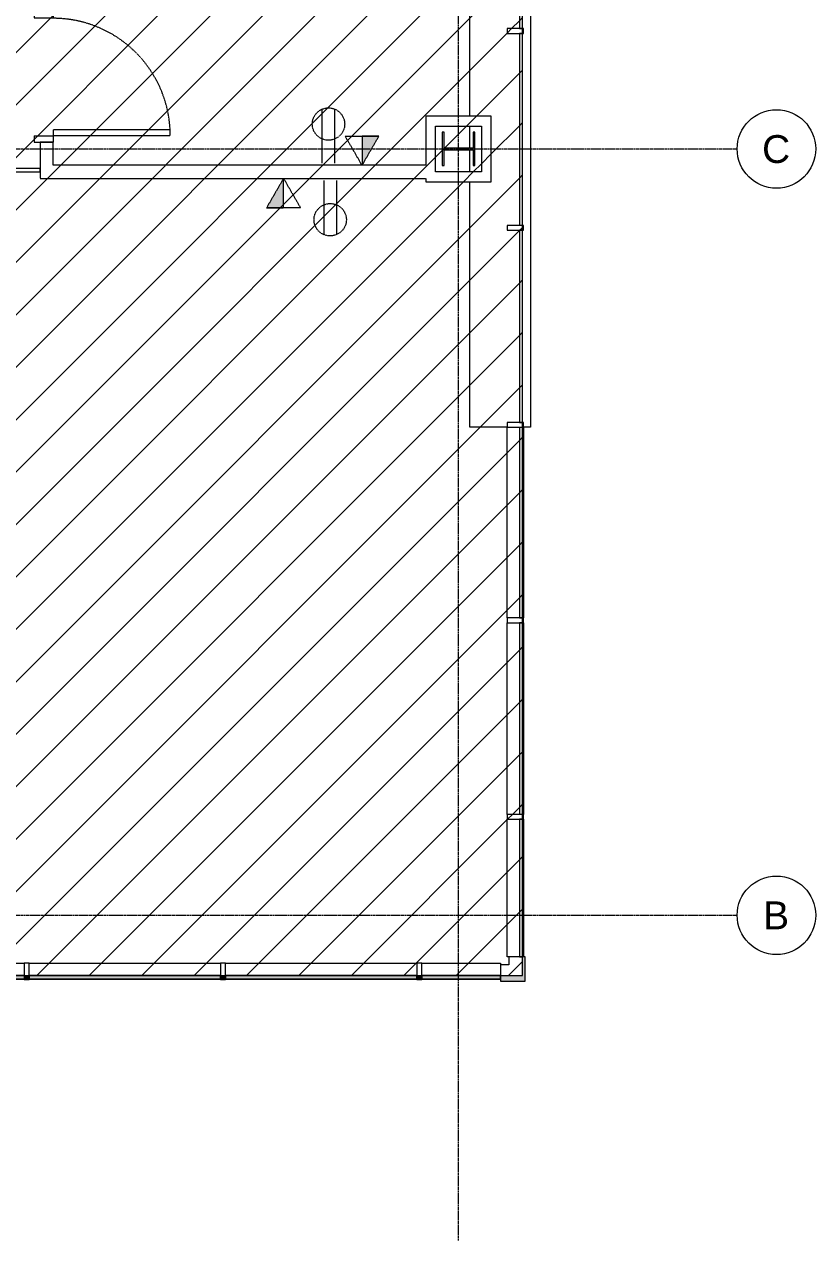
# Model space of a CAD drawing. Header units: inches. Extents: x 628 to 4383, y -418 to 2229.
# Drawn here: x 4141 to 4382.9, y 640.5 to 1012.2 of the extents above; entities that cross this region are included whole.
import ezdxf

# ---------------------------------------------------------------- set-up
doc = ezdxf.new("R2010")
doc.units = ezdxf.units.IN
doc.header["$MEASUREMENT"] = 0
doc.linetypes.add('Demolished', pattern=[0.1875, 0.125, -0.0625])
doc.linetypes.add('Grid Line 1_2_', pattern=[0.875, 0.5, -0.125, 0.125, -0.125])
for name, color, linetype, lineweight in [('A-ANNO-NOTE', 131, 'Demolished', 9), ('A-DETL-GENF', 92, 'Continuous', 9), ('A-DETL-THIN', 151, 'Continuous', 9), ('A-DOOR', 31, 'Demolished', 9), ('A-DOOR-FRAM', 31, 'Demolished', 20), ('A-GLAZ-CURT', 52, 'Demolished', 9), ('A-GLAZ-CWMG', 51, 'Continuous', 13), ('A-WALL', 113, 'Demolished', 9), ('I-WALL', 2, 'Continuous', 13), ('S-COLS', 52, 'Continuous', 13), ('S-GRID', 1, 'Continuous', 9), ('S-GRID-IDEN', 1, 'Continuous', 9)]:
    doc.layers.add(name, color=color, linetype=linetype, lineweight=lineweight)
doc.styles.add('Swis721 Lt BT', font='swissl.ttf', dxfattribs={"height": 8.514638})
pattern_1 = [(45, (2878.508, 0), (-8.012227, 8.012227), [])]

# ---------------------------------------------------------------- blocks, each defined once
blk = doc.blocks.new('Single Flush - OTJ_SOLIDFLUSH_ALUM-4837881-6TH FLOOR DEMOLITION')
at = {"layer": 'A-DOOR', "color": 250, "lineweight": 20}
for p, q in [((16.15625, 37.8125), (16.15625, 2)), ((17.90625, 37.8125), (16.15625, 37.8125)), ((17.90625, 2), (17.90625, 37.8125)), ((16.15625, 2), (17.90625, 2))]:
    blk.add_line(p, q, dxfattribs=at)
at = {"layer": 'A-DOOR', "color": 7}
blk.add_arc((17.90625, 2), 35.8125, 90, 180.5, dxfattribs=at)
at = {"layer": 'A-DOOR-FRAM', "color": 250}
for p, q in [((-20, -3.75), (-20, 2)), ((-20, 2), (-18, 2)), ((-18, -3.75), (-18, 2)), ((18.000004, -3.75), (18.000004, 2)), ((18.000004, 2), (20.000004, 2)), ((20.000004, -3.75), (20.000004, 2)), ((-20, -3.75), (-18, -3.75)), ((18.000004, -3.75), (20.000004, -3.75))]:
    blk.add_line(p, q, dxfattribs=at)
blk = doc.blocks.new('System Panel - Glazed-4938044-6TH FLOOR DEMOLITION')
at = {"layer": 'A-GLAZ-CURT', "color": 250, "lineweight": 20}
for p, q in [((5.53, 1.75), (-5.53, 1.75)), ((-5.53, 1.75), (-5.53, 0.75)), ((-5.53, 0.75), (5.53, 0.75)), ((5.53, 0.75), (5.53, 1.75))]:
    blk.add_line(p, q, dxfattribs=at)
blk = doc.blocks.new('HP-Bearing Pile-Column - HP10X57-V13-6TH FLOOR DEMOLITION')
at = {"layer": 'S-COLS', "color": 8, "lineweight": 20}
for p, q in [((5.1, 5), (-5.1, 5)), ((-5.1, 5), (-5.1, 4.435)), ((-5.1, 4.435), (-0.2825, 4.435)), ((-0.2825, 4.435), (-0.2825, -4.435)), ((0.2825, -4.435), (0.2825, 4.435)), ((0.2825, 4.435), (5.1, 4.435)), ((5.1, 4.435), (5.1, 5)), ((-0.2825, -4.435), (-5.1, -4.435)), ((-5.1, -4.435), (-5.1, -5)), ((-5.1, -5), (5.1, -5)), ((5.1, -4.435), (0.2825, -4.435)), ((5.1, -5), (5.1, -4.435))]:
    blk.add_line(p, q, dxfattribs=at)
blk = doc.blocks.new('System Panel - Glazed-V16-6TH FLOOR DEMOLITION')
at = {"layer": 'A-GLAZ-CURT', "color": 8, "linetype": 'Continuous', "lineweight": 20}
for p, q in [((29.36, 1.75), (-29.36, 1.75)), ((-29.36, 1.75), (-29.36, 0.75)), ((-29.36, 0.75), (29.36, 0.75)), ((29.36, 0.75), (29.36, 1.75))]:
    blk.add_line(p, q, dxfattribs=at)
blk = doc.blocks.new('System Panel - Glazed-5268105-6TH FLOOR DEMOLITION')
at = {"layer": 'A-GLAZ-CURT', "color": 8, "linetype": 'Continuous', "lineweight": 20}
for p, q in [((29.3, 1.75), (-29.3, 1.75)), ((-29.3, 1.75), (-29.3, 0.75)), ((-29.3, 0.75), (29.3, 0.75)), ((29.3, 0.75), (29.3, 1.75))]:
    blk.add_line(p, q, dxfattribs=at)
blk = doc.blocks.new('System Panel - Glazed-4980337-6TH FLOOR DEMOLITION')
at = {"layer": 'A-GLAZ-CURT', "color": 8, "linetype": 'Continuous', "lineweight": 20}
for p, q in [((29.25, 1.75), (-29.25, 1.75)), ((-29.25, 1.75), (-29.25, 0.75)), ((-29.25, 0.75), (29.25, 0.75)), ((29.25, 0.75), (29.25, 1.75))]:
    blk.add_line(p, q, dxfattribs=at)
blk = doc.blocks.new('Rectangular Mullion - 1_5_ x 2_5_ rectangular-V18-6TH FLOOR DEMOLITION')
at = {"layer": 'A-GLAZ-CWMG', "lineweight": 9}
blk.add_hatch(color=7, dxfattribs=at).paths.add_polyline_path([(0.75, -2), (-0.75, -2), (-0.75, -1.75), (0.75, -1.75)], flags=0)
at = {"layer": 'A-GLAZ-CWMG', "color": 8, "lineweight": 20}
for p, q in [((-0.75, 3), (0.75, 3)), ((-0.75, -1.75), (-0.75, 3)), ((0.75, 3), (0.75, -1.75)), ((-0.75, -2), (-0.75, -1.75)), ((0.75, -2), (-0.75, -2)), ((0.75, -1.75), (0.75, -2))]:
    blk.add_line(p, q, dxfattribs=at)
blk = doc.blocks.new('Rectangular Mullion - 1_5_ x 2_5_ rectangular-V21-6TH FLOOR DEMOLITION')
at = {"layer": 'A-GLAZ-CWMG', "lineweight": 9}
blk.add_hatch(color=7, dxfattribs=at).paths.add_polyline_path([(0, -2), (-1.5, -2), (-1.5, -1.75), (0, -1.75)], flags=0)
at = {"layer": 'A-GLAZ-CWMG', "color": 8, "lineweight": 20}
for p, q in [((-1.5, 3), (0, 3)), ((-1.5, -1.75), (-1.5, 3)), ((0, 3), (0, -1.75)), ((-1.5, -2), (-1.5, -1.75)), ((0, -2), (-1.5, -2)), ((0, -1.75), (0, -2))]:
    blk.add_line(p, q, dxfattribs=at)
blk = doc.blocks.new('L Corner Mullion - 5_ x 5_ Corner-4987988-6TH FLOOR DEMOLITION')
at = {"layer": 'A-GLAZ-CWMG', "lineweight": 9}
blk.add_hatch(color=7, dxfattribs=at).paths.add_polyline_path([(2.5, 0.75), (2.5, 2.5), (-5, 2.5), (-5, 1.75), (0.75, 1.75), (0.75, -5), (2.5, -5), (2.5, -3)], flags=0)
at = {"layer": 'A-GLAZ-CWMG', "color": 8, "lineweight": 20}
for p, q in [((2.5, 2.5), (-5, 2.5)), ((-5, 2.5), (-5, 1.75)), ((-5, 1.75), (-5, -2.5)), ((2.5, -5), (2.5, 2.5)), ((-5, -2.5), (-2.5, -2.5)), ((-2.5, -2.5), (-2.5, -5)), ((-2.5, -5), (0.75, -5)), ((0.75, -5), (2.5, -5))]:
    blk.add_line(p, q, dxfattribs=at)
blk = doc.blocks.new('System Panel - Glazed-4987991-6TH FLOOR DEMOLITION')
at = {"layer": 'A-GLAZ-CURT', "color": 8, "linetype": 'Continuous', "lineweight": 20}
for p, q in [((21, -0.75), (-21, -0.75)), ((-21, -0.75), (-21, -1.75)), ((-21, -1.75), (21, -1.75)), ((21, -1.75), (21, -0.75))]:
    blk.add_line(p, q, dxfattribs=at)
blk = doc.blocks.new('System Panel - Glazed-4987992-6TH FLOOR DEMOLITION')
at = {"layer": 'A-GLAZ-CURT', "color": 8, "linetype": 'Continuous', "lineweight": 20}
for p, q in [((29.27, -0.75), (-29.27, -0.75)), ((-29.27, -0.75), (-29.27, -1.75)), ((-29.27, -1.75), (29.27, -1.75)), ((29.27, -1.75), (29.27, -0.75))]:
    blk.add_line(p, q, dxfattribs=at)
blk = doc.blocks.new('System Panel - Glazed-4988017-6TH FLOOR DEMOLITION')
at = {"layer": 'A-GLAZ-CURT', "color": 8, "linetype": 'Continuous', "lineweight": 20}
for p, q in [((29.11, -0.75), (-29.11, -0.75)), ((-29.11, -0.75), (-29.11, -1.75)), ((-29.11, -1.75), (29.11, -1.75)), ((29.11, -1.75), (29.11, -0.75))]:
    blk.add_line(p, q, dxfattribs=at)
blk = doc.blocks.new('Rectangular Mullion - 1_5_ x 2_5_ rectangular-4987983-6TH FLOOR DEMOLITION')
at = {"layer": 'A-GLAZ-CWMG', "lineweight": 9}
blk.add_hatch(color=7, dxfattribs=at).paths.add_polyline_path([(-0.75, 2), (0.75, 2), (0.75, 1.75), (-0.75, 1.75)], flags=0)
at = {"layer": 'A-GLAZ-CWMG', "color": 8, "lineweight": 20}
for p, q in [((-0.75, 2), (0.75, 2)), ((-0.75, 1.75), (-0.75, 2)), ((-0.75, -3), (-0.75, 1.75)), ((0.75, 2), (0.75, 1.75)), ((0.75, 1.75), (0.75, -3)), ((0.75, -3), (-0.75, -3))]:
    blk.add_line(p, q, dxfattribs=at)
blk = doc.blocks.new('Rectangular Mullion - 1_5_ x 2_5_ rectangular-4988015-6TH FLOOR DEMOLITION')
at = {"layer": 'A-GLAZ-CWMG', "lineweight": 9}
for p, q in [((1410.1, 830.81), (1410.1, 889.04)), ((1415.1, 889.04), (1415.1, 830.81))]:
    blk.add_line(p, q, dxfattribs=at)
blk = doc.blocks.new('Rectangular Mullion - 1_5_ x 2_5_ rectangular-4987985-6TH FLOOR DEMOLITION')
at = {"layer": 'A-GLAZ-CWMG', "lineweight": 9}
for p, q in [((1410.1, 770.76), (1410.1, 829.31)), ((1415.1, 829.31), (1415.1, 770.76))]:
    blk.add_line(p, q, dxfattribs=at)
blk = doc.blocks.new('Rectangular Mullion - 1_5_ x 2_5_ rectangular-4987986-6TH FLOOR DEMOLITION')
at = {"layer": 'A-GLAZ-CWMG', "lineweight": 9}
for p, q in [((1410.1, 727.26), (1410.1, 769.26)), ((1415.1, 769.26), (1415.1, 727.26)), ((1410.6, 727.26), (1410.1, 727.26))]:
    blk.add_line(p, q, dxfattribs=at)
blk = doc.blocks.new('System Panel - Glazed-4988149-6TH FLOOR DEMOLITION')
at = {"layer": 'A-GLAZ-CURT', "linetype": 'Continuous'}
blk.add_hatch(color=7, dxfattribs=at).paths.add_polyline_path([(-29.12, -1.75), (29.13, -1.75), (29.13, -0.75), (-29.12, -0.75), (-29.12, -1.26)], flags=0)
at = {"layer": 'A-GLAZ-CURT', "color": 8, "linetype": 'Continuous', "lineweight": 20}
for p, q in [((29.13, -0.75), (-29.12, -0.75)), ((-29.12, -0.75), (-29.12, -1.75)), ((-29.12, -1.75), (29.13, -1.75)), ((29.13, -1.75), (29.13, -0.75))]:
    blk.add_line(p, q, dxfattribs=at)
blk = doc.blocks.new('System Panel - Glazed-4988150-6TH FLOOR DEMOLITION')
at = {"layer": 'A-GLAZ-CURT', "linetype": 'Continuous'}
blk.add_hatch(color=7, dxfattribs=at).paths.add_polyline_path([(29.25, -1.75), (29.25, -0.75), (-29.25, -0.75), (-29.25, -1.75), (-26.54, -1.75)], flags=0)
at = {"layer": 'A-GLAZ-CURT', "color": 8, "linetype": 'Continuous', "lineweight": 20}
for p, q in [((29.25, -0.75), (-29.25, -0.75)), ((-29.25, -0.75), (-29.25, -1.75)), ((-29.25, -1.75), (29.25, -1.75)), ((29.25, -1.75), (29.25, -0.75))]:
    blk.add_line(p, q, dxfattribs=at)
blk = doc.blocks.new('System Panel - Glazed-4988151-6TH FLOOR DEMOLITION')
at = {"layer": 'A-GLAZ-CURT', "linetype": 'Continuous'}
blk.add_hatch(color=7, dxfattribs=at).paths.add_polyline_path([(12.04, -1.75), (12.04, -0.75), (-12.04, -0.75), (-12.04, -1.75), (9.2, -1.75)], flags=0)
at = {"layer": 'A-GLAZ-CURT', "color": 8, "linetype": 'Continuous', "lineweight": 20}
for p, q in [((12.04, -0.75), (-12.04, -0.75)), ((-12.04, -0.75), (-12.04, -1.75)), ((-12.04, -1.75), (12.04, -1.75)), ((12.04, -1.75), (12.04, -0.75))]:
    blk.add_line(p, q, dxfattribs=at)
blk = doc.blocks.new('Rectangular Mullion - 1_5_ x 2_5_ rectangular-V24-6TH FLOOR DEMOLITION')
at = {"layer": 'A-GLAZ-CWMG', "lineweight": 9}
blk.add_hatch(color=7, dxfattribs=at).paths.add_polyline_path([(0.75, 2), (0.75, 0.75), (-0.75, 0.75), (-0.75, 2)], flags=0)
at = {"layer": 'A-GLAZ-CWMG', "color": 8, "lineweight": 20}
for p, q in [((-0.75, 2), (0.75, 2)), ((-0.75, 0.75), (-0.75, 2)), ((-0.75, -3), (-0.75, 0.75)), ((0.75, 2), (0.75, 0.75)), ((0.75, 0.75), (0.75, -3)), ((0.75, -3), (-0.75, -3))]:
    blk.add_line(p, q, dxfattribs=at)
blk = doc.blocks.new('Rectangular Mullion - 1_5_ x 2_5_ rectangular-4988133-6TH FLOOR DEMOLITION')
at = {"layer": 'A-GLAZ-CWMG', "lineweight": 9}
for p, q in [((1384.01, 725.26), (1408.1, 725.26)), ((1408.1, 725.26), (1408.1, 724.76)), ((1408.1, 720.26), (1384.01, 720.26))]:
    blk.add_line(p, q, dxfattribs=at)
blk = doc.blocks.new('Rectangular Mullion - 1_5_ x 2_5_ rectangular-4988134-6TH FLOOR DEMOLITION')
at = {"layer": 'A-GLAZ-CWMG', "lineweight": 9}
for p, q in [((1324.01, 725.26), (1382.51, 725.26)), ((1382.51, 720.26), (1324.01, 720.26))]:
    blk.add_line(p, q, dxfattribs=at)
blk = doc.blocks.new('Rectangular Mullion - 1_5_ x 2_5_ rectangular-4988135-6TH FLOOR DEMOLITION')
at = {"layer": 'A-GLAZ-CWMG', "lineweight": 9}
for p, q in [((1205.15, 725.26), (1262.51, 725.26)), ((1262.51, 720.26), (1204.26, 720.26))]:
    blk.add_line(p, q, dxfattribs=at)
blk = doc.blocks.new('Grid - Grid Head - Circle-50561-6TH FLOOR DEMOLITION')
at = {"layer": 'S-GRID-IDEN'}
blk.add_circle((0, 0), 0.125, dxfattribs=at)

msp = doc.modelspace()

# ---------------------------------------------------------------- hatches: boundary and pattern name
at = {"layer": 'A-ANNO-NOTE'}
for points in [[(4244.27, 969.1), (4249.43, 978.03), (4244.27, 978.03)], [(4215.11, 956.16), (4220.27, 956.16), (4220.27, 965.1), (4218.28, 961.65)]]:
    msp.add_hatch(color=7, dxfattribs=at).paths.add_polyline_path(points, flags=0)
at = {"layer": 'A-DETL-GENF'}
h = msp.add_hatch(dxfattribs=at)
h.set_pattern_fill('FP_3', style=0, pattern_type=2)
h.set_pattern_definition(pattern_1)
h.paths.add_polyline_path([(4263.77, 721.51), (4286.61, 721.51), (4286.61, 724.76), (4289.11, 724.76), (4289.11, 727.26), (4292.36, 727.26), (4292.36, 769.26), (4288.61, 769.26), (4288.61, 770.76), (4292.36, 770.76), (4292.36, 829.31), (4288.61, 829.31), (4288.61, 830.81), (4292.36, 830.81), (4292.36, 889.04), (4288.61, 889.04), (4288.61, 890.54), (4292.36, 890.54), (4292.36, 949.26), (4288.61, 949.26), (4288.61, 950.76), (4292.36, 950.76), (4292.36, 1009.37), (4288.61, 1009.37), (4288.61, 1010.87), (4292.36, 1010.87), (4292.36, 1069.37), (4288.61, 1069.37), (4288.61, 1070.87), (4292.36, 1070.91), (4292.36, 1129.37), (4288.61, 1129.37), (4288.61, 1130.87), (4292.36, 1130.87), (4292.36, 1189.37), (4288.61, 1189.37), (4288.61, 1190.87), (4292.36, 1190.87), (4292.36, 1248.15), (4283.77, 1248.15), (4283.77, 1240.15), (4263.77, 1240.15), (4263.77, 1248.15), (4128.7, 1248.15), (4145.82, 1277.81), (4145.82, 1285.77), (4085.75, 1285.77), (4057.11, 1236.16), (3049.26, 1236.16), (3049.26, 1269.21), (3061.15, 1269.21), (3061.15, 1296.76), (3061.24, 1296.76), (3061.24, 1339.74), (3061.15, 1339.74), (3061.15, 1400.24), (3061.24, 1400.24), (3061.24, 1444.18), (3061.15, 1444.18), (3061.15, 1504.24), (3061.24, 1504.24), (3061.24, 1547.76), (3061.15, 1547.76), (3061.15, 1575.31), (3049.26, 1575.31), (3049.26, 1611.3), (3170.36, 1611.3), (3170.36, 1624.31), (2834.28, 1624.31), (2834.28, 1611.3), (2953.28, 1611.3), (2953.28, 1575.31), (2941.25, 1575.31), (2941.25, 1269.21), (2953.28, 1269.21), (2953.28, 1236.16), (2912.74, 1236.16), (2912.74, 1255.14), (2840.74, 1255.14), (2840.74, 1236.16), (2831.2, 1236.16), (2831.2, 721.51), (2880.51, 721.51), (2880.51, 725.26), (2882.01, 725.26), (2882.01, 721.51), (2940.51, 721.51), (2940.51, 725.26), (2942.01, 725.26), (2942.01, 721.51), (2993.51, 721.51), (2993.51, 725.26), (2995.01, 725.26), (2995.01, 721.51), (3007.51, 721.51), (3007.51, 725.26), (3009.01, 725.26), (3009.01, 721.51), (3060.51, 721.51), (3060.51, 725.26), (3062.01, 725.26), (3062.01, 721.51), (3120.64, 721.51), (3120.64, 725.26), (3122.14, 725.26), (3122.14, 721.51), (3180.56, 721.51), (3180.56, 725.26), (3182.06, 725.26), (3182.06, 721.51), (3240.56, 721.51), (3240.56, 725.26), (3242.06, 725.26), (3242.06, 721.51), (3300.67, 721.51), (3300.67, 725.26), (3302.17, 725.26), (3302.17, 721.51), (3360.67, 721.51), (3360.67, 725.26), (3362.17, 725.26), (3362.17, 721.51), (3420.67, 721.51), (3420.67, 725.26), (3422.17, 725.26), (3422.17, 721.51), (3480.67, 721.51), (3480.67, 725.26), (3482.17, 725.26), (3482.17, 721.51), (3540.73, 721.51), (3540.73, 725.26), (3542.23, 725.26), (3542.23, 721.51), (3600.73, 721.51), (3600.73, 725.26), (3602.23, 725.26), (3602.23, 721.51), (3660.81, 721.51), (3660.81, 725.26), (3662.31, 725.26), (3662.31, 721.51), (3720.89, 721.51), (3720.89, 725.26), (3722.39, 725.26), (3722.39, 721.51), (3780.89, 721.51), (3780.89, 725.26), (3782.39, 725.26), (3782.39, 721.51), (3840.89, 721.51), (3840.89, 725.26), (3842.39, 725.26), (3842.39, 721.51), (3900.91, 721.51), (3900.91, 725.26), (3902.41, 725.26), (3902.41, 721.51), (3960.91, 721.51), (3960.91, 725.26), (3962.41, 725.26), (3962.41, 721.51), (4020.97, 721.51), (4020.97, 725.26), (4022.47, 725.26), (4022.47, 721.51), (4081.27, 721.51), (4081.27, 724.01), (4082.77, 724.01), (4082.77, 721.51), (4141.02, 721.51), (4141.02, 725.26), (4142.52, 725.26), (4142.52, 721.51), (4201.02, 721.51), (4201.02, 725.26), (4202.52, 725.26), (4202.52, 721.51), (4261.02, 721.51), (4261.02, 725.26), (4262.52, 725.26), (4262.52, 721.51)], flags=0)
h.paths.add_polyline_path([(4091.65, 729.92), (4071.65, 729.92), (4071.65, 749.92), (4091.65, 749.92), (4091.65, 732.92)], flags=0)
h.paths.add_polyline_path([(3902.41, 729.92), (3891.66, 729.92), (3891.66, 749.92), (3911.66, 749.92), (3911.66, 729.92), (3903.66, 729.92)], flags=0)
h.paths.add_polyline_path([(3540.73, 729.92), (3531.48, 729.92), (3531.48, 749.92), (3551.48, 749.92), (3551.48, 729.92), (3542.23, 729.92)], flags=0)
h.paths.add_polyline_path([(3183.31, 729.92), (3171.31, 729.92), (3171.31, 749.92), (3191.31, 749.92), (3191.31, 729.92), (3188.31, 729.92)], flags=0)
h.paths.add_polyline_path([(4086.88, 732.92), (4088.65, 732.92), (4088.65, 746.92), (4074.65, 746.92), (4074.65, 732.92), (4086.65, 732.92)], flags=0)
h.paths.add_polyline_path([(3894.66, 732.92), (3908.66, 732.92), (3908.66, 746.92), (3894.66, 746.92), (3894.66, 734.82)], flags=0)
h.paths.add_polyline_path([(3545.92, 732.92), (3548.48, 732.92), (3548.48, 746.92), (3534.48, 746.92), (3534.48, 732.92), (3542.23, 732.92)], flags=0)
h.paths.add_polyline_path([(3186.31, 732.92), (3188.31, 732.92), (3188.31, 746.92), (3174.31, 746.92), (3174.31, 732.92), (3185.74, 732.92)], flags=0)
h.paths.add_polyline_path([(4076.65, 734.82), (4076.65, 745.02), (4077.22, 745.02), (4077.22, 740.2), (4086.09, 740.2), (4086.09, 745.02), (4086.65, 745.02), (4086.65, 734.82), (4086.09, 734.82), (4086.09, 739.64), (4077.22, 739.64), (4077.22, 734.82)], flags=0)
h.paths.add_polyline_path([(3906.66, 734.82), (3906.09, 734.82), (3906.09, 739.64), (3897.22, 739.64), (3897.22, 734.82), (3896.66, 734.82), (3896.66, 745.02), (3897.22, 745.02), (3897.22, 740.2), (3906.09, 740.2), (3906.09, 745.02), (3906.66, 745.02), (3906.66, 734.92)], flags=0)
h.paths.add_polyline_path([(3536.48, 734.82), (3536.48, 745.02), (3537.05, 745.02), (3537.05, 740.2), (3545.92, 740.2), (3545.92, 745.02), (3546.48, 745.02), (3546.48, 734.82), (3545.92, 734.82), (3545.92, 739.64), (3537.05, 739.64), (3537.05, 734.82)], flags=0)
h.paths.add_polyline_path([(3176.31, 734.82), (3176.31, 745.02), (3176.87, 745.02), (3176.87, 740.2), (3185.74, 740.2), (3185.74, 745.02), (3186.31, 745.02), (3186.31, 734.82), (3185.74, 734.82), (3185.74, 739.64), (3176.87, 739.64), (3176.87, 734.82)], flags=0)
h.paths.add_polyline_path([(4280.34, 964.1), (4263.77, 964.1), (4263.77, 984.1), (4283.77, 984.1), (4283.77, 964.1), (4280.77, 964.1)], flags=0)
h.paths.add_polyline_path([(4278.77, 967.1), (4280.77, 967.1), (4280.77, 981.1), (4266.77, 981.1), (4266.77, 967.1), (4278.21, 967.1)], flags=0)
h.paths.add_polyline_path([(4278.77, 969), (4278.21, 969), (4278.21, 973.81), (4269.34, 973.81), (4269.34, 969), (4268.77, 969), (4268.77, 979.2), (4269.34, 979.2), (4269.34, 974.38), (4278.21, 974.38), (4278.21, 979.2), (4278.77, 979.2), (4278.77, 973.81)], flags=0)
h.paths.add_polyline_path([(3906.09, 969), (3906.09, 973.81), (3897.22, 973.81), (3897.22, 969), (3896.66, 969), (3896.66, 979.2), (3897.22, 979.2), (3897.22, 974.38), (3906.09, 974.38), (3906.09, 979.2), (3906.66, 979.2), (3906.66, 969)], flags=0)
h.paths.add_polyline_path([(3536.48, 969), (3536.48, 979.2), (3537.05, 979.2), (3537.05, 974.38), (3545.92, 974.38), (3545.92, 979.2), (3546.48, 979.2), (3546.48, 969), (3545.92, 969), (3545.92, 973.81), (3537.05, 973.81), (3537.05, 969)], flags=0)
h.paths.add_polyline_path([(3185.74, 969), (3185.74, 973.81), (3176.87, 973.8), (3176.87, 969), (3176.31, 969), (3176.31, 979.2), (3176.87, 979.2), (3176.87, 974.38), (3185.74, 974.38), (3185.74, 979.2), (3186.31, 979.2), (3186.31, 969)], flags=0)
h.paths.add_polyline_path([(3910.62, 969.1), (3907.62, 969.1), (3907.62, 980.1), (3895.62, 980.1), (3895.62, 969.1), (3892.62, 969.1), (3892.62, 983.1), (3910.62, 983.1), (3910.62, 980.1)], flags=0)
h.paths.add_polyline_path([(3535.44, 969.1), (3532.44, 969.1), (3532.44, 983.1), (3550.44, 983.1), (3550.44, 969.1), (3547.44, 969.1), (3547.44, 980.1), (3535.44, 980.1), (3535.44, 973.81)], flags=0)
h.paths.add_polyline_path([(3190.27, 969.1), (3187.27, 969.1), (3187.27, 980.1), (3175.38, 980.1), (3175.38, 983.1), (3190.27, 983.1), (3190.27, 980.1)], flags=0)
h.paths.add_polyline_path([(3240.93, 1160.19), (3240.93, 1160.19), (3240.93, 1160.56)], flags=0)
h = msp.add_hatch(dxfattribs=at)
h.set_pattern_fill('FP_3', style=0, pattern_type=2)
h.set_pattern_definition(pattern_1)
h.paths.add_polyline_path([(4292.36, 721.51), (4293.36, 721.51), (4293.36, 1248.15), (4292.36, 1248.15), (4292.36, 1190.87), (4288.61, 1190.87), (4288.61, 1189.37), (4292.36, 1189.37), (4292.36, 1130.87), (4288.61, 1130.87), (4288.61, 1129.37), (4292.36, 1129.37), (4292.36, 1070.87), (4288.61, 1070.87), (4288.61, 1069.37), (4292.36, 1069.37), (4292.36, 1010.87), (4288.61, 1010.87), (4288.61, 1009.37), (4292.36, 1009.37), (4292.36, 950.76), (4288.61, 950.76), (4288.61, 949.26), (4292.36, 949.26), (4292.36, 890.54), (4288.61, 890.54), (4288.61, 889.04), (4292.36, 889.04), (4292.36, 830.81), (4288.61, 830.81), (4288.61, 829.31), (4292.36, 829.31), (4292.36, 770.76), (4288.61, 770.76), (4288.61, 769.26), (4292.36, 769.26), (4292.36, 727.26), (4289.11, 727.26), (4289.11, 724.76), (4286.61, 724.76), (4286.61, 721.51), (4288.61, 721.51)], flags=0)
h.paths.add_polyline_path([(3900.91, 721.51), (3902.41, 721.51), (3902.41, 725.26), (3900.91, 725.26)], flags=0)
h.paths.add_polyline_path([(3720.89, 721.51), (3722.39, 721.51), (3722.39, 725.26), (3720.89, 725.26)], flags=0)
h.paths.add_polyline_path([(2940.51, 721.51), (2942.01, 721.51), (2942.01, 725.26), (2940.51, 725.26)], flags=0)
h.paths.add_polyline_path([(2995.01, 721.51), (2995.01, 725.26), (2993.51, 725.26), (2993.51, 721.51)], flags=0)
h.paths.add_polyline_path([(3960.91, 721.51), (3962.41, 721.51), (3962.41, 725.26), (3960.91, 725.26)], flags=0)
h.paths.add_polyline_path([(3007.51, 721.51), (3009.01, 721.51), (3009.01, 725.26), (3007.51, 725.26)], flags=0)
h.paths.add_polyline_path([(4261.02, 721.51), (4262.52, 721.51), (4262.52, 725.26), (4261.02, 725.26)], flags=0)
h.paths.add_polyline_path([(3060.51, 721.51), (3062.01, 721.51), (3062.01, 725.26), (3060.51, 725.26)], flags=0)
h.paths.add_polyline_path([(3842.39, 721.51), (3842.39, 725.26), (3840.89, 725.26), (3840.89, 721.51)], flags=0)
h.paths.add_polyline_path([(3120.64, 721.51), (3122.14, 721.51), (3122.14, 725.26), (3120.64, 725.26)], flags=0)
h.paths.add_polyline_path([(3780.89, 721.51), (3782.39, 721.51), (3782.39, 725.26), (3780.89, 725.26)], flags=0)
h.paths.add_polyline_path([(3180.56, 721.51), (3182.06, 721.51), (3182.06, 725.26), (3180.56, 725.26)], flags=0)
h.paths.add_polyline_path([(3240.56, 721.51), (3242.06, 721.51), (3242.06, 725.26), (3240.56, 725.26)], flags=0)
h.paths.add_polyline_path([(3662.31, 721.51), (3662.31, 725.26), (3660.81, 725.26), (3660.81, 721.51)], flags=0)
h.paths.add_polyline_path([(3360.67, 721.51), (3362.17, 721.51), (3362.17, 725.26), (3360.67, 725.26)], flags=0)
h.paths.add_polyline_path([(3300.67, 721.51), (3302.17, 721.51), (3302.17, 725.26), (3300.67, 725.26)], flags=0)
h.paths.add_polyline_path([(4022.47, 721.51), (4022.47, 725.26), (4020.97, 725.26), (4020.97, 721.51)], flags=0)
h.paths.add_polyline_path([(3420.67, 721.51), (3422.17, 721.51), (3422.17, 725.26), (3420.67, 725.26)], flags=0)
h.paths.add_polyline_path([(3602.23, 721.51), (3602.23, 725.26), (3600.73, 725.26), (3600.73, 721.51)], flags=0)
h.paths.add_polyline_path([(3480.67, 721.51), (3482.17, 721.51), (3482.17, 725.26), (3480.67, 725.26)], flags=0)
h.paths.add_polyline_path([(3540.73, 721.51), (3542.23, 721.51), (3542.23, 725.26), (3540.73, 725.26)], flags=0)
h.paths.add_polyline_path([(4142.52, 721.51), (4142.52, 725.26), (4141.02, 725.26), (4141.02, 721.51)], flags=0)
h.paths.add_polyline_path([(4202.52, 721.51), (4202.52, 725.26), (4201.02, 725.26), (4201.02, 721.51)], flags=0)
h.paths.add_polyline_path([(4082.77, 721.51), (4082.77, 724.01), (4081.27, 724.01), (4081.27, 721.51)], flags=0)
h.paths.add_polyline_path([(2882.01, 721.51), (2882.01, 725.26), (2880.51, 725.26), (2880.51, 721.51)], flags=0)
h.paths.add_polyline_path([(4081.27, 729.92), (4091.65, 729.92), (4091.65, 749.92), (4071.65, 749.92), (4071.65, 729.92), (4079.65, 729.92)], flags=0)
h.paths.add_polyline_path([(3891.66, 729.92), (3911.66, 729.92), (3911.66, 749.92), (3891.66, 749.92), (3891.66, 736.45)], flags=0)
h.paths.add_polyline_path([(3542.23, 729.92), (3551.48, 729.92), (3551.48, 749.92), (3531.48, 749.92), (3531.48, 729.92), (3540.73, 729.92)], flags=0)
h.paths.add_polyline_path([(3174.31, 729.92), (3191.31, 729.92), (3191.31, 749.92), (3171.31, 749.92), (3171.31, 729.92)], flags=0)
h.paths.add_polyline_path([(4088.65, 732.92), (4074.65, 732.92), (4074.65, 746.92), (4088.65, 746.92)], flags=0)
h.paths.add_polyline_path([(3908.66, 732.92), (3894.66, 732.92), (3894.66, 746.92), (3908.66, 746.92), (3908.66, 736.45)], flags=0)
h.paths.add_polyline_path([(3534.48, 732.92), (3534.48, 746.92), (3548.48, 746.92), (3548.48, 732.92), (3540.73, 732.92)], flags=0)
h.paths.add_polyline_path([(3182.06, 732.92), (3174.31, 732.92), (3174.31, 746.92), (3188.31, 746.92), (3188.31, 732.92)], flags=0)
h.paths.add_polyline_path([(4086.09, 734.82), (4086.65, 734.82), (4086.65, 745.02), (4086.09, 745.02), (4086.09, 740.2), (4077.22, 740.2), (4077.22, 745.02), (4076.65, 745.02), (4076.65, 734.82), (4077.22, 734.82), (4077.22, 739.64), (4086.09, 739.64), (4086.09, 735.48)], flags=0)
h.paths.add_polyline_path([(3896.66, 734.82), (3897.22, 734.82), (3897.22, 739.64), (3906.09, 739.64), (3906.09, 734.82), (3906.66, 734.82), (3906.66, 745.02), (3906.09, 745.02), (3906.09, 740.2), (3897.22, 740.2), (3897.22, 745.02), (3896.66, 745.02), (3896.66, 734.92)], flags=0)
h.paths.add_polyline_path([(3536.48, 734.82), (3537.05, 734.82), (3537.05, 739.64), (3545.92, 739.64), (3545.92, 734.82), (3546.48, 734.82), (3546.48, 745.02), (3545.92, 745.02), (3545.92, 740.2), (3537.05, 740.2), (3537.05, 745.02), (3536.48, 745.02), (3536.48, 734.92)], flags=0)
h.paths.add_polyline_path([(3186.31, 734.82), (3186.31, 745.02), (3185.74, 745.02), (3185.74, 740.2), (3176.87, 740.2), (3176.87, 745.02), (3176.31, 745.02), (3176.31, 734.82), (3176.87, 734.82), (3176.87, 739.64), (3185.74, 739.64), (3185.74, 734.82)], flags=0)
h.paths.add_polyline_path([(4266.77, 964.1), (4283.77, 964.1), (4283.77, 984.1), (4263.77, 984.1), (4263.77, 964.1)], flags=0)
h.paths.add_polyline_path([(4277.24, 967.1), (4266.77, 967.1), (4266.77, 981.1), (4280.77, 981.1), (4280.77, 967.1), (4279.35, 967.1)], flags=0)
h.paths.add_polyline_path([(4278.77, 969), (4278.77, 979.2), (4278.21, 979.2), (4278.21, 974.38), (4269.34, 974.38), (4269.34, 979.2), (4268.77, 979.2), (4268.77, 969), (4269.34, 969), (4269.34, 973.81), (4278.21, 973.81), (4278.21, 969)], flags=0)
h.paths.add_polyline_path([(3906.66, 969), (3906.66, 979.2), (3906.09, 979.2), (3906.09, 974.38), (3897.22, 974.38), (3897.22, 979.2), (3896.66, 979.2), (3896.66, 969), (3897.22, 969), (3897.22, 973.81), (3906.09, 973.81), (3906.09, 969)], flags=0)
h.paths.add_polyline_path([(3536.48, 969), (3537.05, 969), (3537.05, 973.81), (3545.92, 973.81), (3545.92, 969), (3546.48, 969), (3546.48, 979.2), (3545.92, 979.2), (3545.92, 974.38), (3537.05, 974.38), (3537.05, 979.2), (3536.48, 979.2), (3536.48, 969.1)], flags=0)
h.paths.add_polyline_path([(3186.31, 969), (3186.31, 979.2), (3185.74, 979.2), (3185.74, 974.38), (3176.87, 974.38), (3176.87, 979.2), (3176.31, 979.2), (3176.31, 969), (3176.87, 969), (3176.88, 973.81), (3185.74, 973.81), (3185.74, 969)], flags=0)
h.paths.add_polyline_path([(3910.62, 969.1), (3910.62, 983.1), (3892.62, 983.1), (3892.62, 969.1), (3895.62, 969.1), (3895.62, 980.1), (3907.62, 980.1), (3907.62, 969.1), (3907.87, 969.1)], flags=0)
h.paths.add_polyline_path([(3535.44, 969.1), (3535.44, 980.1), (3547.44, 980.1), (3547.44, 969.1), (3550.44, 969.1), (3550.44, 983.1), (3532.44, 983.1), (3532.44, 969.1), (3535.24, 969.1)], flags=0)
h.paths.add_polyline_path([(3187.27, 969.1), (3190.27, 969.1), (3190.27, 983.1), (3175.38, 983.07), (3175.38, 980.1), (3187.27, 980.1)], flags=0)
h.paths.add_polyline_path([(3061.24, 1269.21), (3061.24, 1296.76), (3061.15, 1296.76), (3061.15, 1269.21)], flags=0)
h.paths.add_polyline_path([(3061.24, 1339.74), (3061.24, 1400.24), (3061.15, 1400.24), (3061.15, 1339.74)], flags=0)
h.paths.add_polyline_path([(3061.24, 1444.18), (3061.24, 1504.24), (3061.15, 1504.24), (3061.15, 1444.18)], flags=0)
h.paths.add_polyline_path([(3061.24, 1547.76), (3061.24, 1575.31), (3061.15, 1575.31), (3061.15, 1547.76)], flags=0)

# ---------------------------------------------------------------- linework, layer by layer
at = {"layer": 'A-ANNO-NOTE', "color": 7}
for p, q in [((4232.1, 969.75), (4232.1, 986.28)), ((4235.93, 969.75), (4235.93, 986.28)), ((4244.27, 969.1), (4239.11, 978.03)), ((4239.11, 978.03), (4249.43, 978.03)), ((4244.27, 969.1), (4249.43, 978.03)), ((4249.43, 978.03), (4244.27, 978.03)), ((4244.27, 978.03), (4244.27, 969.1)), ((4244.27, 969.1), (4249.43, 978.03)), ((4220.27, 965.1), (4215.11, 956.16)), ((4220.27, 965.1), (4215.11, 956.16)), ((4220.27, 956.16), (4220.27, 965.1)), ((4220.27, 965.1), (4225.43, 956.16)), ((4232.61, 964.44), (4232.61, 947.92)), ((4236.45, 964.44), (4236.45, 947.92)), ((4215.11, 956.16), (4220.27, 956.16)), ((4225.43, 956.16), (4215.11, 956.16))]:
    msp.add_line(p, q, dxfattribs=at)
for centre in [(4234.01, 981.71), (4234.53, 952.48)]:
    msp.add_circle(centre, 4.95, dxfattribs=at)
at = {"layer": 'A-DETL-THIN'}
for p, q in [((4293.36, 721.51), (4293.36, 1248.15)), ((2831.2, 721.51), (4293.36, 721.51))]:
    msp.add_line(p, q, dxfattribs=at)
at = {"layer": 'A-WALL', "linetype": 'Continuous'}
for p, q in [((4295.74, 1971.52), (4295.74, 889.04)), ((4277.24, 984.1), (4277.24, 1240.15)), ((4277.24, 974.38), (4277.24, 981.1)), ((4277.24, 967.1), (4277.24, 973.81)), ((4277.24, 889.04), (4277.24, 964.1)), ((4288.61, 889.04), (4277.24, 889.04)), ((4295.74, 889.04), (4293.61, 889.04))]:
    msp.add_line(p, q, dxfattribs=at)
at = {"layer": 'A-WALL', "color": 250, "lineweight": 20}
for p, q in [((4145.82, 976.13), (4145.82, 965.1)), ((4149.82, 976.13), (4145.82, 976.13)), ((4149.82, 969.1), (4149.82, 976.13)), ((4263.77, 969.1), (4149.82, 969.1)), ((4145.82, 965.1), (4263.77, 965.1))]:
    msp.add_line(p, q, dxfattribs=at)
at = {"layer": 'I-WALL', "color": 8, "lineweight": 20}
for p, q in [((4263.77, 984.1), (4263.77, 969.1)), ((4283.77, 984.1), (4263.77, 984.1)), ((4283.77, 964.1), (4283.77, 984.1)), ((4266.77, 967.1), (4266.77, 981.1)), ((4266.77, 981.1), (4280.77, 981.1)), ((4280.77, 981.1), (4280.77, 967.1)), ((4280.77, 967.1), (4266.77, 967.1)), ((4263.77, 965.1), (4263.77, 964.1)), ((4263.77, 964.1), (4283.77, 964.1))]:
    msp.add_line(p, q, dxfattribs=at)
at = {"layer": 'S-GRID', "linetype": 'Grid Line 1_2_'}
for p, q in [((4273.77, 640.48), (4273.77, 2204.87)), ((1615.68, 974.1), (4358.95, 974.1)), ((1615.68, 739.92), (4358.95, 739.92))]:
    msp.add_line(p, q, dxfattribs=at)

# ---------------------------------------------------------------- block references
at = {"layer": 'A-DOOR', "color": 7, "rotation": 269.9999999999999}
msp.add_blockref('Single Flush - OTJ_SOLIDFLUSH_ALUM-4837881-6TH FLOOR DEMOLITION', (4147.82, 996.13), dxfattribs=at)
at = {"layer": 'A-GLAZ-CURT', "linetype": 'Continuous'}
for name, p, rotation in [('System Panel - Glazed-4980337-6TH FLOOR DEMOLITION', (4291.61, 1040.12), 269.9999999999999), ('System Panel - Glazed-5268105-6TH FLOOR DEMOLITION', (4291.61, 980.07), 269.9999999999999), ('System Panel - Glazed-V16-6TH FLOOR DEMOLITION', (4291.61, 919.9), 269.9999999999999), ('System Panel - Glazed-4988017-6TH FLOOR DEMOLITION', (4291.61, 859.92), 89.9999999999999), ('System Panel - Glazed-4987992-6TH FLOOR DEMOLITION', (4291.61, 800.04), 89.9999999999999), ('System Panel - Glazed-4987991-6TH FLOOR DEMOLITION', (4291.61, 748.26), 89.9999999999999)]:
    msp.add_blockref(name, p, dxfattribs=dict(at, rotation=rotation))
at = {"layer": 'A-GLAZ-CURT', "color": 7, "rotation": 180}
msp.add_blockref('System Panel - Glazed-4938044-6TH FLOOR DEMOLITION', (4140.3, 968.85), dxfattribs=at)
at = {"layer": 'A-GLAZ-CURT', "linetype": 'Continuous'}
for name, p in [('System Panel - Glazed-4988149-6TH FLOOR DEMOLITION', (4111.9, 722.26)), ('System Panel - Glazed-4988150-6TH FLOOR DEMOLITION', (4171.77, 722.26)), ('System Panel - Glazed-4988150-6TH FLOOR DEMOLITION', (4231.77, 722.26)), ('System Panel - Glazed-4988151-6TH FLOOR DEMOLITION', (4274.57, 722.26))]:
    msp.add_blockref(name, p, dxfattribs=at)
at = {"layer": 'A-GLAZ-CWMG', "lineweight": 9, "extrusion": (0, 0, -1)}
for name, p, rotation in [('Rectangular Mullion - 1_5_ x 2_5_ rectangular-V18-6TH FLOOR DEMOLITION', (-4291.61, 1010.12), 270.0000000000001), ('Rectangular Mullion - 1_5_ x 2_5_ rectangular-V18-6TH FLOOR DEMOLITION', (-4291.61, 950.01), 270.0000000000001), ('Rectangular Mullion - 1_5_ x 2_5_ rectangular-V21-6TH FLOOR DEMOLITION', (-4291.61, 889.04), 270.0000000000001), ('Rectangular Mullion - 1_5_ x 2_5_ rectangular-4987983-6TH FLOOR DEMOLITION', (-4291.61, 830.06), 90.00000000000011), ('Rectangular Mullion - 1_5_ x 2_5_ rectangular-4987983-6TH FLOOR DEMOLITION', (-4291.61, 770.01), 90.00000000000011), ('Rectangular Mullion - 1_5_ x 2_5_ rectangular-V24-6TH FLOOR DEMOLITION', (-4141.77, 722.26), 180), ('Rectangular Mullion - 1_5_ x 2_5_ rectangular-V24-6TH FLOOR DEMOLITION', (-4201.77, 722.26), 180), ('Rectangular Mullion - 1_5_ x 2_5_ rectangular-V24-6TH FLOOR DEMOLITION', (-4261.77, 722.26), 180)]:
    msp.add_blockref(name, p, dxfattribs=dict(at, rotation=rotation))
at = {"layer": 'A-GLAZ-CWMG', "lineweight": 9}
for name, p in [('Rectangular Mullion - 1_5_ x 2_5_ rectangular-4988015-6TH FLOOR DEMOLITION', (2878.51, 0)), ('Rectangular Mullion - 1_5_ x 2_5_ rectangular-4987985-6TH FLOOR DEMOLITION', (2878.51, 0)), ('Rectangular Mullion - 1_5_ x 2_5_ rectangular-4987986-6TH FLOOR DEMOLITION', (2878.51, 0)), ('Rectangular Mullion - 1_5_ x 2_5_ rectangular-4988135-6TH FLOOR DEMOLITION', (2878.51, 0)), ('Rectangular Mullion - 1_5_ x 2_5_ rectangular-4988134-6TH FLOOR DEMOLITION', (2818.51, 0)), ('Rectangular Mullion - 1_5_ x 2_5_ rectangular-4988134-6TH FLOOR DEMOLITION', (2878.51, 0)), ('Rectangular Mullion - 1_5_ x 2_5_ rectangular-4988133-6TH FLOOR DEMOLITION', (2878.51, 0))]:
    msp.add_blockref(name, p, dxfattribs=at)
at = {"layer": 'A-GLAZ-CWMG', "lineweight": 9, "rotation": 269.9999999999999}
msp.add_blockref('L Corner Mullion - 5_ x 5_ Corner-4987988-6TH FLOOR DEMOLITION', (4291.61, 722.26), dxfattribs=at)
at = {"layer": 'S-COLS', "lineweight": 9, "rotation": 89.99999999999991}
msp.add_blockref('HP-Bearing Pile-Column - HP10X57-V13-6TH FLOOR DEMOLITION', (4273.77, 974.1), dxfattribs=at)
at = {"layer": 'S-GRID-IDEN', "xscale": 95.99999999999994, "yscale": 95.99999999999994, "zscale": 95.99999999999994}
for p, rotation in [((4370.95, 974.1), 269.9999999999995), ((4370.95, 739.92), 269.9999999999994)]:
    msp.add_blockref('Grid - Grid Head - Circle-50561-6TH FLOOR DEMOLITION', p, dxfattribs=dict(at, rotation=rotation))

# ---------------------------------------------------------------- next in the draw order: texts
at = {"layer": 'S-GRID-IDEN', "char_height": 8.51, "attachment_point": 2, "line_spacing_factor": 1.00667, "style": 'Swis721 Lt BT', "bg_fill": 3, "box_fill_scale": 1.25, "bg_fill_color": 0, "bg_fill_transparency": 0}
for s, insert, width in [('C', (4370.85, 978.33), 9.936), ('B', (4370.85, 744.15), 9.072)]:
    msp.add_mtext(s, dxfattribs=dict(at, insert=insert, width=width))

doc.saveas('drawing.dxf')
